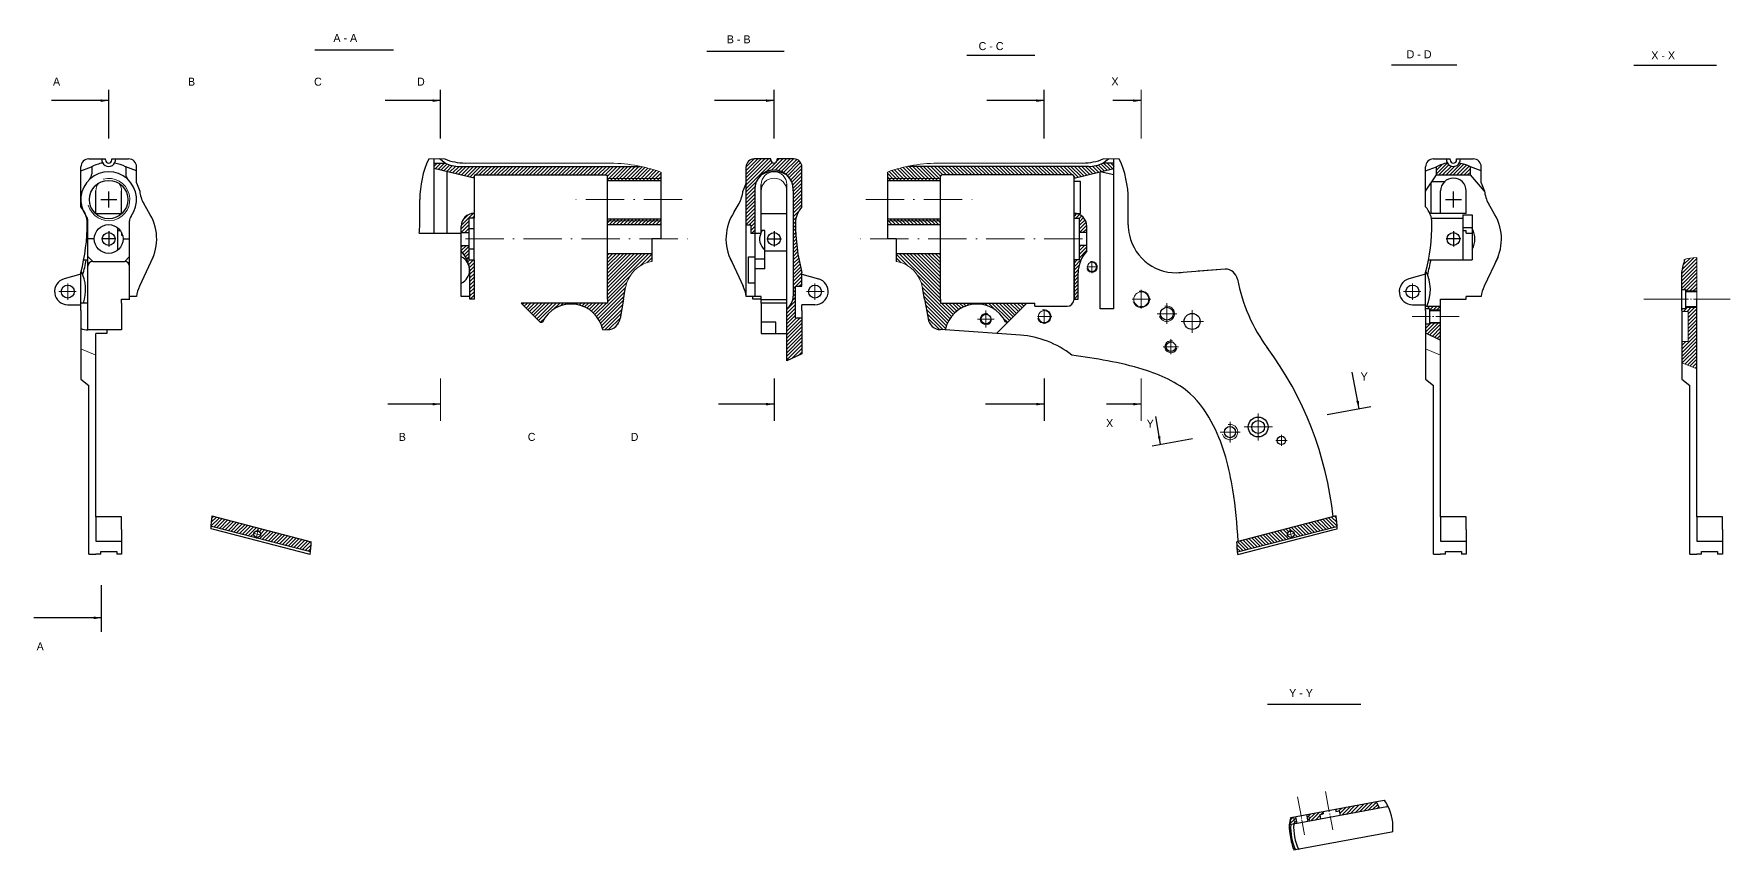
# Model space of a CAD drawing. Header units: millimetres. Extents: x -1 to 894, y -500 to 257.
# Drawn here: x 364 to 894, y 3 to 257 of the extents above; entities that cross this region are included whole.
import ezdxf

# ---------------------------------------------------------------- set-up
doc = ezdxf.new("R2010")
doc.units = ezdxf.units.MM
doc.linetypes.add('ACAD_ISO10W100', pattern=[18, 12, -3, 0, -3])
doc.dimstyles.new('ISO-25', dxfattribs={"dimtxt": 2.5, "dimasz": 2.5, "dimexe": 1.25, "dimexo": 0.625, "dimtad": 1, "dimtxsty": 'Standard', "dimcen": 2.5, "dimadec": 0, "dimazin": 0, "dimtfac": 1, "dimtmove": 0, "dimatfit": 3, "dimfxl": 0, "dimarcsym": 0})
pattern_1 = [(135, (1190, 1e-11), (0.561266, 0.561266), [])]

msp = doc.modelspace()

# ---------------------------------------------------------------- hatches: boundary and pattern name
h = msp.add_hatch()
h.set_pattern_fill('ANSI31', scale=0.25, style=0)
h.paths.add_polyline_path([(589, 208.34), (589, 208.84, -1), (601, 208.84), (601, 208.34), (601, 175.54, -0.236068), (599, 171.54), (599, 155.34), (603.7, 157.45), (603.7, 168.73), (601.7, 168.73), (601.7, 178.57), (603.7, 178.57), (603.7, 182.9, -0.06449), (601.7, 198.34, -0.192582), (603.7, 203.34), (603.7, 215.84, 0.414214), (601.2, 218.34), (596, 218.34), (596, 218.04, -1), (594, 218.04), (594, 218.34), (588.8, 218.34, 0.414214), (586.3, 215.84), (586.3, 197.64), (587.8, 197.64), (587.8, 195.14), (589, 195.14)])
at = {"lineweight": 5}
h = msp.add_hatch(dxfattribs=at)
h.set_pattern_fill('ANSI31', color=256, scale=0.25, style=0)
h.paths.add_polyline_path([(542.5, 213.34, -0.414214), (543, 212.84), (543, 211.64), (559.6, 211.64), (559.6, 214.24, 0.032647), (553.24, 216), (496.76, 216, -0.114831), (492.26, 217.04), (488.76, 217.04), (488.76, 215.34), (501.3, 212.34), (501.3, 212.84, -0.414214), (501.8, 213.34)])
h.paths.add_polyline_path([(559.6, 197.84), (559.6, 199.64), (543, 199.64), (543, 197.84)])
h = msp.add_hatch(dxfattribs=at)
h.set_pattern_fill('ANSI31', color=256, scale=0.25, style=0)
h.set_pattern_definition(pattern_1)
h.paths.add_polyline_path([(636.76, 216), (693.24, 216, 0.114831), (697.74, 217.04), (701.24, 217.04), (701.24, 215.34), (688.7, 212.34), (688.7, 212.84, 0.414214), (688.2, 213.34), (647.5, 213.34, 0.414214), (647, 212.84), (647, 211.64), (630.4, 211.64), (630.4, 214.24, -0.032647)])
h.paths.add_polyline_path([(630.4, 199.64), (647, 199.64), (647, 197.84), (630.4, 197.84)])
h = msp.add_hatch()
h.set_pattern_fill('ANSI31', color=256, scale=0.25, style=0)
h.paths.add_polyline_path([(812.5, 215.84, 0.079752), (809.04, 216.99, -0.547584), (805.33, 217.04, 0.078625), (801.9, 215.9), (801.9, 213.34), (812.5, 213.34)])
h = msp.add_hatch()
h.set_pattern_fill('ANSI31', scale=0.25, style=0)
h.paths.add_polyline_path([(499.7, 199.84), (501.3, 199.84), (501.3, 201.34, 0.414214), (497.3, 197.34), (497.3, 195.34), (499.7, 195.34)])
h = msp.add_hatch()
h.set_pattern_fill('ANSI31', scale=0.25, style=0)
h.paths.add_polyline_path([(688.7, 201.34), (688.7, 199.84), (690.3, 199.84), (690.3, 195.34), (692.7, 195.34), (692.7, 197.34, 0.414214)])
h = msp.add_hatch()
h.set_pattern_fill('ANSI31', scale=0.25, style=0)
h.paths.add_polyline_path([(499.7, 191.34), (497.3, 191.34), (497.3, 189.54, -0.147382), (499.86, 184.42, -0.003426), (499.87, 184.36, -0.041119), (500, 182.74), (500, 174.54), (501.3, 174.54), (501.3, 186.84), (499.7, 186.84)])
h = msp.add_hatch()
h.set_pattern_fill('ANSI31', scale=0.25, style=0)
h.paths.add_polyline_path([(692.7, 191.34), (690.3, 191.34), (690.3, 186.84), (688.7, 186.84), (688.7, 174.54), (690, 174.54), (690, 182.74, -0.191267), (692.7, 189.54)])
h = msp.add_hatch(dxfattribs=at)
h.set_pattern_fill('ANSI31', color=256, scale=0.25, style=0)
h.paths.add_polyline_path([(556.8, 186.34), (556.8, 188.84), (543, 188.84), (543, 174.54), (543, 173.34), (516, 173.34), (522, 167.34), (522.66, 167.34, -0.723816), (541.5, 164.94), (543, 165.04, 0.369291), (546.9, 168.48), (548, 174.54), (548.66, 178.2, -0.316607)])
h = msp.add_hatch(dxfattribs=at)
h.set_pattern_fill('ANSI31', color=256, scale=0.25, style=0)
h.set_pattern_definition(pattern_1)
h.paths.add_polyline_path([(633.2, 186.34), (633.2, 188.84), (647, 188.84), (647, 174.54), (647, 173.34), (674, 173.34), (668, 167.34), (667.34, 167.34, 0.723816), (648.5, 164.94), (647, 165.04, -0.369291), (643.1, 168.48), (642, 174.54), (641.34, 178.2, 0.316607)])
h = msp.add_hatch(dxfattribs=at)
h.set_pattern_fill('ANSI31', scale=0.25, style=0)
h.paths.add_polyline_path([(883.2, 187.54, 0.073773), (879.43, 186.98, -0.017268), (878.5, 182.9), (878.5, 177.54), (879.7, 177.54), (879.7, 176.86), (883.2, 176.86)])
h.paths.add_polyline_path([(883.2, 163.85), (883.2, 172.22), (879.7, 172.22), (879.7, 171.54), (878.5, 171.54), (878.5, 171.03), (878.5, 170.73), (880.5, 170.73), (880.5, 161.39), (878.5, 161.39), (878.5, 154.71), (883.2, 152.8)])
h = msp.add_hatch()
h.set_pattern_fill('ANSI31', scale=0.25, style=0)
h.paths.add_polyline_path([(803.2, 172.34), (798.5, 172.34), (798.5, 171.54), (799.7, 171.54), (799.7, 171), (803.2, 171)])
h.paths.add_polyline_path([(803.2, 167.28), (799.7, 167.28), (799.7, 166.74), (798.5, 166.74), (798.5, 164.08), (803.2, 161.78), (803.2, 163.85)])
h = msp.add_hatch()
h.set_pattern_fill('ANSI31', color=256, scale=0.25, style=0)
edge = h.paths.add_edge_path()
edge.add_arc((527.29, 95.25), 108.5, 173.8142, 175.5499)
edge.add_line((419.12, 103.67), (419.26, 103.64))
edge.add_line((419.26, 103.64), (433.27, 100.03))
edge.add_line((433.27, 100.03), (433.32, 100.23))
edge.add_arc((433.57, 101.2), 1, 180, 255.58, ccw=False)
edge.add_arc((433.57, 101.2), 1, 0, 180, ccw=False)
edge.add_arc((433.57, 101.2), 1, -104.42, 0, ccw=False)
edge.add_line((433.32, 100.23), (433.27, 100.03))
edge.add_line((433.27, 100.03), (450.23, 95.66))
edge.add_spline(control_points=[(450.23, 95.66), (450.3, 96.72), (450.38, 97.79), (450.46, 98.85)], knot_values=[0.799908, 0.799908, 0.799908, 0.799908, 3.999619, 3.999619, 3.999619, 3.999619], degree=3, periodic=0)
edge.add_line((450.46, 98.85), (419.42, 106.95))
h = msp.add_hatch()
h.set_pattern_fill('ANSI31', color=256, scale=0.25, style=0)
h.set_pattern_definition(pattern_1)
edge = h.paths.add_edge_path()
edge.add_arc((662.71, 95.25), 108.5, 4.4501, 6.1858, ccw=False)
edge.add_line((770.88, 103.67), (770.74, 103.64))
edge.add_line((770.74, 103.64), (756.73, 100.03))
edge.add_line((756.73, 100.03), (756.68, 100.23))
edge.add_arc((756.43, 101.2), 1, -75.58, 0)
edge.add_arc((756.43, 101.2), 1, 0, 180)
edge.add_arc((756.43, 101.2), 1, 180, 284.42)
edge.add_line((756.68, 100.23), (756.73, 100.03))
edge.add_line((756.73, 100.03), (739.77, 95.66))
edge.add_spline(control_points=[(739.77, 95.66), (739.7, 96.72), (739.62, 97.79), (739.54, 98.85)], knot_values=[0.799908, 0.799908, 0.799908, 0.799908, 3.999619, 3.999619, 3.999619, 3.999619], degree=3, periodic=0)
edge.add_line((739.54, 98.85), (770.58, 106.95))
h = msp.add_hatch()
h.set_pattern_fill('ANSI31', scale=0.25, style=0)
h.paths.add_polyline_path([(784.16, 15.69, 0.041239), (783.03, 17.7), (770.33, 15.35), (770.46, 14.66), (771.54, 14.86), (771.81, 13.41)])
h = msp.add_hatch()
h.set_pattern_fill('ANSI31', scale=0.25, style=0)
h.paths.add_polyline_path([(757.88, 13.04), (756.46, 12.78), (756.45, 12.76, 0.040633), (756.12, 10.51), (757.03, 10.68), (757.23, 10.72), (757.6, 10.79), (758.27, 10.91)])
h = msp.add_hatch()
h.set_pattern_fill('ANSI31', scale=0.25, style=0)
h.paths.add_polyline_path([(765.44, 13.73), (766.53, 13.93), (766.4, 14.62), (761.32, 13.68), (761.71, 11.55), (765.71, 12.29)])

# ---------------------------------------------------------------- linework, layer by layer
at = {"color": 7}
for p, q in [((476.2, 252.28), (451.54, 252.28)), ((598.21, 251.86), (573.98, 251.86)), ((676.44, 250.58), (655.18, 250.58)), ((808.24, 247.61), (787.83, 247.61)), ((863.6, 247.61), (889.36, 247.61)), ((798.5, 208.3), (801.9, 213.34)), ((816.9, 208.3), (812.5, 213.34)), ((690.7, 211.24), (688.7, 211.24)), ((690.7, 201.34), (690.7, 211.24)), ((800.2, 201.34), (800.2, 210.82)), ((800.48, 211.24), (804.45, 211.24)), ((383.2, 201.34), (383.02, 201.34)), ((383.2, 201.34), (391.2, 201.34)), ((591, 201.34), (599, 201.34)), ((688.7, 201.34), (690.7, 201.34)), ((811.2, 201.34), (800.2, 201.34)), ((390.1, 196.04), (390.1, 196.78)), ((497.3, 175.34), (497.3, 197.34)), ((501.3, 196.52), (499.7, 196.52)), ((692.7, 189.54), (692.7, 197.34)), ((810.1, 200.84), (810.1, 186.84)), ((810.1, 200.84), (813.1, 200.84)), ((810.1, 196.91), (813.1, 196.91)), ((810.1, 196.04), (811.2, 196.04)), ((811.2, 195.14), (811.2, 196.04)), ((813.1, 200.84), (813.1, 186.84)), ((484.12, 195.14), (497.3, 195.14)), ((589.1, 194.54), (589.1, 195.14)), ((811.2, 195.14), (813.1, 195.14)), ((501.3, 190.17), (499.7, 190.17)), ((811.2, 174.54), (811.2, 175.34)), ((815.9, 175.34), (811.2, 175.34)), ((878.5, 177.54), (879.7, 177.54)), ((879.7, 177.54), (879.7, 171.54)), ((883.2, 176.86), (879.7, 176.86)), ((799.7, 171.54), (798.5, 171.54)), ((799.7, 171.54), (799.7, 166.74)), ((799.7, 171), (803.2, 171)), ((803.2, 172.34), (803.2, 174.54)), ((803.2, 174.54), (811.2, 174.54)), ((879.7, 171.54), (878.5, 171.54)), ((879.7, 172.22), (883.2, 172.22)), ((883.2, 172.34), (883.2, 174.54)), ((799.7, 166.74), (798.5, 166.74)), ((799.7, 167.28), (803.2, 167.28)), ((767.77, 138.54), (781.43, 141.01)), ((725.74, 130.97), (713.14, 128.69)), ((385, 75.1), (363.84, 75.1)), ((749.15, 48.16), (778.28, 48.16)), ((756.45, 12.78), (783.76, 17.83)), ((783.76, 17.83), (785.66, 18.18)), ((786.45, 16.11), (786.8, 16.17)), ((757.03, 10.68), (756.12, 10.51)), ((756.28, 12.73), (756.45, 12.78)), ((756.45, 12.76), (756.46, 12.78)), ((757.88, 13.04), (758.28, 10.88)), ((761.32, 13.68), (761.72, 11.51)), ((765.44, 13.73), (766.53, 13.93)), ((765.44, 13.73), (765.72, 12.25)), ((766.4, 14.62), (766.53, 13.93)), ((770.33, 15.35), (770.46, 14.66)), ((770.46, 14.66), (771.54, 14.86)), ((771.54, 14.86), (771.81, 13.38)), ((756.01, 9.04), (755.92, 9.03)), ((756.89, 4.14), (756.8, 4.12)), ((758.77, 2.87), (757.39, 2.62)), ((758.77, 2.87), (759.05, 2.92)), ((759.05, 2.92), (758.77, 2.87))]:
    msp.add_line(p, q, dxfattribs=at)
for p, q in [((387.2, 224.75), (387.2, 239.9)), ((490.86, 224.75), (490.86, 239.9)), ((595, 224.75), (595, 239.9)), ((679.4, 224.75), (679.4, 239.9)), ((381, 218.34), (386.2, 218.34)), ((386.2, 218.04), (386.2, 218.34)), ((388.2, 218.34), (393.4, 218.34)), ((388.2, 218.04), (388.2, 218.34)), ((488.76, 218.34), (488.76, 195.14)), ((492.26, 217.04), (490.49, 218.34)), ((594, 218.34), (588.8, 218.34)), ((594, 218.04), (594, 218.34)), ((601.2, 218.34), (596, 218.34)), ((596, 218.04), (596, 218.34)), ((697.74, 217.04), (699.51, 218.34)), ((701.1, 171.54), (701.1, 218.34)), ((801, 218.34), (806.2, 218.34)), ((806.2, 218.04), (806.2, 218.34)), ((808.2, 218.34), (813.4, 218.34)), ((808.2, 218.04), (808.2, 218.34)), ((378.5, 214.64), (381.87, 215.89)), ((378.5, 203.34), (378.5, 215.84)), ((381.9, 215.84), (381.9, 213.7)), ((392.5, 215.84), (392.5, 213.7)), ((395.9, 214.64), (392.5, 215.84)), ((395.9, 210.84), (395.9, 215.84)), ((488.76, 217.04), (492.26, 217.04)), ((501.3, 212.34), (488.76, 215.34)), ((492.96, 195.14), (492.96, 214.34)), ((496.76, 216), (553.24, 216)), ((501.3, 212.84), (501.3, 199.84)), ((501.79, 213.34), (542.5, 213.34)), ((543, 174.54), (543, 212.84)), ((559.6, 214.24), (559.6, 193.34)), ((586.3, 197.04), (586.3, 215.84)), ((603.7, 203.34), (603.7, 215.84)), ((630.4, 214.24), (630.4, 193.34)), ((693.24, 216), (636.76, 216)), ((647, 174.54), (647, 212.85)), ((688.21, 213.34), (647.5, 213.34)), ((688.7, 212.34), (701.1, 215.34)), ((688.7, 174.54), (688.7, 212.84)), ((696.9, 171.54), (696.9, 214.33)), ((701.1, 213.32), (696.9, 214.33)), ((701.24, 217.04), (697.74, 217.04)), ((798.5, 214.64), (801.87, 215.89)), ((798.5, 203.34), (798.5, 215.84)), ((801.9, 213.34), (801.9, 215.9)), ((801.9, 213.34), (812.5, 213.34)), ((815.9, 214.64), (812.5, 215.84)), ((812.5, 213.34), (812.5, 215.84)), ((815.9, 210.84), (815.9, 215.84)), ((383.2, 201.34), (383.2, 208.37)), ((387.2, 203.14), (387.2, 208.14)), ((391.2, 201.34), (391.2, 208.34)), ((395.9, 210.84), (396.9, 208.3)), ((543, 211.64), (559.6, 211.64)), ((586.3, 210.84), (585.3, 208.3)), ((589, 208.84), (589, 208.34)), ((589, 208.34), (589, 195.14)), ((591, 195.14), (591, 210.39)), ((599, 194.54), (599, 210.34)), ((601, 208.34), (601, 208.84)), ((601, 208.34), (601, 175.54)), ((630.4, 211.64), (647, 211.64)), ((803.2, 201.34), (803.2, 208.37)), ((807.2, 203.14), (807.2, 208.14)), ((811.2, 201.34), (811.2, 208.34)), ((815.9, 210.84), (816.9, 208.3)), ((384.7, 205.64), (389.7, 205.64)), ((399.6, 201.79), (398.13, 204.4)), ((484.36, 197.8), (484.36, 205.64)), ((582.6, 201.79), (584.07, 204.4)), ((705.64, 197.8), (705.64, 205.64)), ((804.7, 205.64), (809.7, 205.64)), ((819.6, 201.79), (818.13, 204.4)), ((380.34, 199.84), (380.54, 199.84)), ((380.7, 164.94), (380.7, 198.96)), ((390.1, 196.04), (390.8, 196.04)), ((390.1, 189.9), (390.1, 196.04)), ((393.7, 174.54), (393.7, 198.96)), ((499.7, 199.84), (499.7, 186.84)), ((501.3, 199.84), (499.7, 199.84)), ((501.3, 186.84), (501.3, 199.84)), ((543, 199.64), (559.6, 199.64)), ((543, 197.84), (559.6, 197.84)), ((587.8, 197.64), (586.3, 197.64)), ((586.3, 175.34), (586.3, 197.04)), ((587.8, 197.64), (587.8, 195.14)), ((592.1, 196.04), (591, 196.04)), ((592.1, 184.04), (592.1, 196.04)), ((630.4, 199.64), (647, 199.64)), ((630.4, 197.84), (647, 197.84)), ((688.7, 186.84), (688.7, 199.84)), ((688.7, 199.84), (690.3, 199.84)), ((690.3, 199.84), (690.3, 186.84)), ((800.34, 199.84), (810.1, 199.84)), ((382.7, 193.34), (380.7, 193.34)), ((389.47, 193.34), (384.91, 193.34)), ((387.2, 195.73), (387.2, 190.95)), ((391.2, 195.4), (391.2, 194.54)), ((391.2, 194.54), (391.54, 194.54)), ((391.7, 193.34), (393.7, 193.34)), ((497.3, 195.34), (499.7, 195.34)), ((497.3, 191.34), (499.7, 191.34)), ((556.8, 193.34), (556.8, 186.34)), ((559.6, 193.34), (556.8, 193.34)), ((587.8, 195.14), (591, 195.14)), ((589.1, 175.34), (589.1, 194.54)), ((592.73, 193.34), (597.29, 193.34)), ((595, 195.73), (595, 190.95)), ((599, 183.94), (599, 194.54)), ((633.2, 193.34), (630.4, 193.34)), ((633.2, 193.34), (633.2, 186.34)), ((692.7, 195.34), (690.3, 195.34)), ((692.7, 191.34), (690.3, 191.34)), ((809.47, 193.34), (804.91, 193.34)), ((807.2, 195.73), (807.2, 190.95)), ((379.4, 186.84), (380.7, 186.84)), ((380.7, 187.84), (382.2, 186.34)), ((382.2, 186.34), (392.2, 186.34)), ((393.7, 187.84), (392.2, 186.34)), ((401.03, 187.52), (396.81, 178.62)), ((499.7, 186.84), (501.3, 186.84)), ((501.3, 186.84), (501.3, 174.54)), ((543, 188.84), (556.8, 188.84)), ((581.17, 187.52), (585.39, 178.62)), ((587, 179.54), (587, 187.74)), ((587, 187.74), (589.1, 187.74)), ((592.1, 187.04), (589.1, 187.04)), ((599, 189.54), (592.1, 189.54)), ((633.2, 188.84), (647, 188.84)), ((688.7, 186.84), (688.7, 174.54)), ((690.3, 186.84), (688.7, 186.84)), ((799.4, 186.84), (813.1, 186.84)), ((821.03, 187.52), (816.81, 178.62)), ((378.5, 182.34), (373.3, 180.89)), ((378.5, 171.03), (378.5, 182.9)), ((500, 174.54), (500, 182.74)), ((592.1, 184.04), (589.1, 184.04)), ((599, 180.79), (599, 183.94)), ((599, 155.34), (599, 180.79)), ((603.7, 178.57), (603.7, 182.9)), ((603.7, 182.34), (608.9, 180.89)), ((690, 174.54), (690, 182.74)), ((735.93, 183.94), (721.42, 182.82)), ((735.93, 183.94), (727.5, 183.29)), ((798.5, 182.34), (793.3, 180.89)), ((798.5, 171.03), (798.5, 182.9)), ((878.5, 171.03), (878.5, 182.9)), ((395.9, 175.34), (393.7, 175.34)), ((500, 175.34), (497.3, 175.34)), ((548, 174.54), (548.66, 178.2)), ((591, 175.34), (586.3, 175.34)), ((589.1, 179.54), (587, 179.54)), ((588.4, 174.54), (588.4, 175.34)), ((591, 174.34), (591, 175.34)), ((601.7, 168.73), (601.7, 178.57)), ((601.7, 178.57), (603.7, 178.57)), ((642, 174.54), (641.34, 178.2)), ((374.4, 172.84), (378.5, 172.84)), ((380.7, 173.34), (378.5, 173.34)), ((378.5, 171.03), (378.5, 149.64)), ((391.2, 174.54), (393.8, 174.54)), ((391.2, 174.34), (391.2, 174.54)), ((391.2, 173.34), (391.2, 174.54)), ((391.2, 173.34), (391.2, 164.94)), ((501.3, 174.54), (500, 174.54)), ((501.3, 174.47), (501.3, 174.54)), ((543, 173.34), (516, 173.34)), ((516, 173.34), (522, 167.34)), ((543, 174.54), (543, 173.34)), ((548, 174.54), (546.9, 168.48)), ((591, 174.54), (588.4, 174.54)), ((591, 173.34), (591, 174.54)), ((599, 174.34), (591, 174.34)), ((599, 173.34), (591, 173.34)), ((591, 173.34), (591, 163.85)), ((603.7, 171.03), (603.7, 172.84)), ((607.8, 172.84), (603.7, 172.84)), ((603.7, 171.03), (603.7, 157.45)), ((642, 174.54), (643.1, 168.48)), ((647, 174.54), (647, 173.34)), ((647, 173.34), (676.5, 173.34)), ((674, 173.34), (664.51, 163.85)), ((676.5, 172.34), (676.5, 173.34)), ((676.5, 172.34), (686.51, 172.34)), ((688.7, 174.47), (688.7, 174.54)), ((688.7, 174.54), (690, 174.54)), ((688.7, 174.47), (688.7, 174.54)), ((701.1, 171.54), (696.9, 171.54)), ((794.4, 172.84), (798.5, 172.84)), ((798.5, 172.34), (803.2, 172.34)), ((798.5, 171.03), (798.5, 149.64)), ((803.2, 163.85), (803.2, 172.34)), ((878.5, 171.03), (878.5, 149.64)), ((883.2, 163.85), (883.2, 172.34)), ((386.6, 164.94), (380.7, 164.94)), ((386.6, 164.94), (386.6, 163.85)), ((391.2, 164.94), (386.6, 164.94)), ((522, 167.34), (522.66, 167.34)), ((541.5, 164.94), (543, 165.04)), ((595.6, 167.34), (591, 167.34)), ((595.6, 163.85), (595.6, 167.34)), ((601.7, 168.73), (603.7, 168.73)), ((671.98, 163.34), (647, 165.04)), ((668, 167.34), (667.34, 167.34)), ((383.2, 106.6), (383.2, 163.85)), ((386.6, 163.85), (383.2, 163.85)), ((591, 163.85), (599, 163.85)), ((798.5, 164.08), (803.2, 161.78)), ((803.2, 106.6), (803.2, 163.85)), ((883.2, 106.6), (883.2, 163.85)), ((603.7, 157.45), (599, 155.34)), ((378.5, 149.64), (381, 147.62)), ((595, 149.84), (595, 136.61)), ((679.4, 149.84), (679.4, 136.61)), ((798.5, 149.64), (801, 147.62)), ((878.5, 149.64), (881, 147.62)), ((381, 94.99), (381, 147.62)), ((801, 94.99), (801, 147.62)), ((881, 94.99), (881, 147.62)), ((391.2, 106.6), (383.2, 106.6)), ((383.2, 106.6), (383.2, 98.98)), ((391.2, 102.62), (391.2, 106.6)), ((419.42, 106.95), (450.46, 98.85)), ((770.58, 106.95), (739.54, 98.85)), ((803.2, 106.6), (803.2, 98.98)), ((811.2, 106.6), (803.2, 106.6)), ((811.2, 102.62), (811.2, 106.6)), ((883.2, 106.6), (883.2, 98.98)), ((891.2, 106.6), (883.2, 106.6)), ((891.2, 102.62), (891.2, 106.6)), ((391.2, 102.62), (391.2, 94.99)), ((420, 102.62), (419.06, 102.86)), ((419.26, 103.64), (419.12, 103.67)), ((450.23, 95.66), (419.26, 103.64)), ((449.69, 94.99), (420, 102.62)), ((739.77, 95.66), (770.74, 103.64)), ((740.31, 94.99), (770, 102.62)), ((770, 102.62), (770.94, 102.86)), ((770.74, 103.64), (770.88, 103.67)), ((811.2, 102.62), (811.2, 94.99)), ((891.2, 102.62), (891.2, 94.99)), ((383.2, 98.98), (391.2, 98.98)), ((384.7, 94.99), (384.7, 95.79)), ((384.7, 95.79), (389.7, 95.79)), ((389.7, 95.79), (389.7, 94.99)), ((803.2, 98.98), (811.2, 98.98)), ((804.7, 94.99), (804.7, 95.79)), ((804.7, 95.79), (809.7, 95.79)), ((809.7, 95.79), (809.7, 94.99)), ((883.2, 98.98), (891.2, 98.98)), ((884.7, 95.79), (889.7, 95.79)), ((884.7, 94.99), (884.7, 95.79)), ((889.7, 95.79), (889.7, 94.99)), ((381, 94.99), (383.2, 94.99)), ((384.7, 94.99), (383.2, 94.99)), ((391.2, 94.99), (389.7, 94.99)), ((450.17, 94.86), (449.69, 94.99)), ((739.83, 94.86), (740.31, 94.99)), ((801, 94.99), (803.2, 94.99)), ((804.7, 94.99), (803.2, 94.99)), ((811.2, 94.99), (809.7, 94.99)), ((881, 94.99), (883.2, 94.99)), ((884.7, 94.99), (883.2, 94.99)), ((891.2, 94.99), (889.7, 94.99)), ((385, 70.68), (385, 85.27)), ((786.45, 16.11), (758.36, 10.93)), ((757.23, 10.72), (757.03, 10.68)), ((757.6, 10.79), (757.23, 10.72)), ((758.36, 10.93), (757.6, 10.79)), ((787.9, 8.24), (759.05, 2.92)), ((788.25, 8.31), (787.9, 8.24)), ((759.05, 2.92), (758.77, 2.87))]:
    msp.add_line(p, q)
at = {"color": 7, "lineweight": 5}
for p, q in [((709.7, 224.75), (709.7, 239.9)), ((883.2, 174.54), (883.2, 187.54)), ((879.7, 177.11), (883.18, 177.11)), ((799.7, 171.25), (803.2, 171.25)), ((880.5, 170.73), (878.5, 170.73)), ((879.7, 171.97), (883.2, 171.97)), ((880.5, 161.39), (880.5, 170.73)), ((799.7, 167.03), (803.2, 167.03)), ((880.5, 161.39), (878.5, 161.39)), ((709.7, 149.84), (709.7, 136.61)), ((757.25, 12.92), (757.64, 10.8)), ((762.35, 11.67), (761.96, 13.8))]:
    msp.add_line(p, q, dxfattribs=at)
at = {"lineweight": 5}
for p, q in [((492.16, 218.34), (487.16, 218.34)), ((697.84, 218.34), (702.84, 218.34)), ((531.12, 217.04), (498.51, 217.04)), ((531.12, 217.04), (543, 217.04)), ((559.6, 212.24), (543, 212.24)), ((630.4, 212.24), (647, 212.24)), ((658.88, 217.04), (647, 217.04)), ((658.88, 217.04), (691.49, 217.04)), ((559.6, 199.04), (543, 199.04)), ((630.4, 199.04), (647, 199.04)), ((694.3, 186.42), (694.3, 182.69)), ((692.7, 184.64), (696.06, 184.64)), ((377.01, 176.94), (371.58, 176.94)), ((374.4, 179.4), (374.4, 174.34)), ((605.19, 176.94), (610.62, 176.94)), ((607.8, 179.4), (607.8, 174.34)), ((709.7, 177.43), (709.7, 171.64)), ((797.01, 176.94), (791.58, 176.94)), ((794.4, 179.4), (794.4, 174.34)), ((661.2, 171.01), (661.2, 165.68)), ((679.4, 171.37), (679.4, 166.87)), ((706.9, 174.54), (712.66, 174.54)), ((714.65, 170.01), (720.84, 170.01)), ((717.7, 166.88), (717.7, 173.29)), ((725.59, 171.17), (725.59, 164.07)), ((658.51, 168.34), (663.77, 168.34)), ((679.4, 169.14), (677.26, 169.14)), ((679.4, 169.14), (681.72, 169.14)), ((722.21, 167.61), (729.13, 167.61)), ((383.2, 157.12), (378.5, 159.03)), ((721.37, 159.71), (716.54, 159.71)), ((718.97, 162.09), (718.97, 157.39)), ((803.2, 157.12), (798.5, 159.03)), ((883.2, 152.8), (878.5, 154.71)), ((490.86, 149.84), (490.86, 136.61)), ((746.21, 138.83), (746.21, 130.48)), ((734.35, 133.08), (740.61, 133.08)), ((737.43, 136.29), (737.43, 129.87)), ((741.85, 134.66), (750.68, 134.66)), ((751.78, 130.46), (755.27, 130.46)), ((753.48, 128.78), (753.48, 132.24)), ((433.57, 101.2), (432.3, 101.52)), ((433.23, 99.85), (433.57, 101.2)), ((433.57, 101.2), (433.89, 102.42)), ((434.89, 100.86), (433.57, 101.2)), ((755.11, 100.86), (756.43, 101.2)), ((756.43, 101.2), (756.11, 102.42)), ((756.43, 101.2), (757.7, 101.52)), ((756.77, 99.85), (756.43, 101.2))]:
    msp.add_line(p, q, dxfattribs=at)
at = {"color": 1, "linetype": 'ACAD_ISO10W100', "lineweight": 5}
for p, q in [((566.33, 205.64), (531.12, 205.64)), ((623.67, 205.64), (658.88, 205.64)), ((498.65, 193.34), (570.71, 193.34)), ((691.35, 193.34), (619.29, 193.34)), ((794.32, 169.14), (800, 169.14)), ((800.67, 169.14), (801.07, 169.14)), ((801.72, 169.14), (808.99, 169.14))]:
    msp.add_line(p, q, dxfattribs=at)
at = {"color": 1, "lineweight": 5}
for p, q in [((880.61, 174.54), (866.67, 174.54)), ((881.56, 174.54), (881.29, 174.54)), ((893.61, 174.54), (882.14, 174.54)), ((758.5, 19.27), (759.71, 12.77)), ((767.28, 20.85), (768.44, 14.58)), ((759.77, 12.42), (759.8, 12.29)), ((759.86, 11.93), (760.71, 7.36)), ((768.55, 14), (768.59, 13.76)), ((768.67, 13.32), (769.49, 8.94))]:
    msp.add_line(p, q, dxfattribs=at)
for centre, radius in [((387.2, 205.64), 6), ((387.2, 193.34), 4.5), ((387.2, 193.34), 2), ((595, 193.34), 2), ((807.2, 193.34), 2), ((374.4, 176.94), 2.02), ((607.8, 176.94), 2.02), ((794.4, 176.94), 2.02), ((661.2, 168.34), 1.5), ((717.7, 170.01), 2), ((725.59, 167.61), 2.5), ((718.97, 159.71), 1.5), ((746.21, 134.66), 3.1), ((746.21, 134.66), 2), ((753.48, 130.46), 1.3), ((433.57, 101.2), 1), ((756.43, 101.2), 1)]:
    msp.add_circle(centre, radius)
at = {"color": 7, "lineweight": 5}
for centre, radius in [((694.3, 184.64), 1.44), ((709.7, 174.54), 2.32), ((679.4, 169.14), 1.86)]:
    msp.add_circle(centre, radius, dxfattribs=at)
at = {"color": 7}
msp.add_circle((737.43, 133.08), 1.75, dxfattribs=at)
for centre, radius, start, end in [((381, 215.84), 2.5, 90, 180), ((387.2, 218.2), 2.2, 176.3233, 3.6767), ((387.2, 218.04), 1, 180, 0), ((393.4, 215.84), 2.5, 0, 90), ((514.56, 205.64), 30.2, 155.1335, 180), ((498.51, 233.2), 16.16, 246.8601, 270), ((588.8, 215.84), 2.5, 90, 180), ((595, 218.04), 1, 180, 0), ((601.2, 215.84), 2.5, 0, 90), ((691.49, 233.2), 16.16, 270, 293.1399), ((675.44, 205.64), 30.2, 0, 24.8665), ((801, 215.84), 2.5, 90, 180), ((807.2, 218.2), 2.2, 176.3233, 3.6767), ((807.2, 218.04), 1, 180, 0), ((813.4, 215.84), 2.5, 0, 90), ((387.2, 205.64), 8.7, 323.5399, 216.4601), ((379.36, 213.7), 2.54, 314.2275, 0), ((387.2, 205.64), 11.55, 99.2176, 117.4567), ((387.2, 205.64), 11.49, 62.5433, 80.7824), ((395.04, 213.7), 2.54, 180, 225.7725), ((496.76, 226.17), 10.18, 243.7974, 270), ((501.8, 212.84), 0.5, 90, 180), ((542.5, 212.84), 0.5, 0, 90), ((595, 208.84), 6, 360, 180), ((595, 205.99), 8.35, 90, 118.6337), ((595, 205.99), 8.35, 61.3663, 90), ((647.5, 212.84), 0.5, 90, 180), ((688.2, 212.84), 0.5, 0, 90), ((693.24, 226.17), 10.18, 270, 296.2026), ((807.2, 205.64), 11.55, 99.2176, 117.4567), ((807.2, 208.34), 4, 0, 180), ((807.2, 205.64), 11.49, 62.5433, 80.7824), ((406.85, 209.3), 10, 185.7392, 209.2969), ((575.35, 209.3), 10, 330.7031, 354.2608), ((826.85, 209.3), 10, 185.7392, 209.2969), ((373.25, 198.34), 7.25, 0, 43.6028), ((387.2, 193.34), 15, 332.16, 34.2619), ((595, 193.34), 15, 145.7381, 207.84), ((608.95, 198.34), 7.25, 136.3972, 180), ((793.25, 198.34), 7.25, 0, 43.6028), ((807.2, 193.34), 15, 332.16, 34.2619), ((319.89, 198.34), 60.61, 345.2404, 0), ((378.16, 198.96), 2.54, 0, 37.971), ((396.24, 198.96), 2.54, 143.5399, 180), ((469.36, 197.8), 15, 349.7821, 0), ((662.31, 198.34), 60.61, 180, 194.7596), ((720.64, 197.8), 15, 180, 192.5559), ((739.89, 198.34), 60.61, 345.2404, 0), ((720.64, 197.8), 15, 192.5559, 275.8551), ((319.89, 198.34), 61.4, 344.6814, 349.205), ((382.2, 184.84), 1.5, 90, 180), ((392.2, 184.84), 1.5, 0, 90), ((490.09, 182.74), 9.91, 0, 43.312), ((495.41, 183.64), 4.51, 294.7515, 65.2485), ((699.91, 182.74), 9.91, 136.688, 180), ((739.89, 198.34), 61.4, 344.6814, 349.205), ((819.89, 198.34), 60.61, 345.2404, 349.1976), ((374.4, 176.94), 4.1, 105.5842, 270), ((367.3, 177.44), 12.7, 341.1656, 27.2348), ((607.8, 176.94), 4.1, 270, 74.4158), ((735.93, 180.08), 3.87, 10.6733, 90), ((791.89, 190.85), 53.13, 190.9163, 216.55), ((794.4, 176.94), 4.1, 105.5842, 270), ((787.3, 177.44), 12.7, 336.3233, 27.2348), ((405.85, 174.34), 10, 154.6702, 174.2608), ((576.35, 174.34), 10, 5.7392, 25.3298), ((596, 175.54), 5, 306.8699, 0), ((825.85, 174.34), 10, 154.6702, 174.2608), ((531.69, 163.04), 10, 10.9419, 154.5324), ((658.31, 163.04), 10, 25.4676, 169.0581), ((686.5, 174.54), 2.2, 270, 0), ((380.7, 170.08), 5.14, 244.6362, 270), ((542.94, 169.04), 4, 270.7918, 351.8667), ((647.06, 169.04), 4, 188.1333, 269.2082), ((669.58, 133.44), 30, 52.123, 85.4177), ((661.77, 94.99), 108.5, 6.1474, 36.4632), ((527.29, 95.25), 108.5, 173.8142, 175.965), ((662.71, 95.25), 108.5, 4.035, 6.1858), ((771.44, 9.84), 14, 24.6945, 34.2285), ((774.08, 10.33), 14, 24.6945, 34.2285), ((774.18, 9.78), 14.15, 354.0277, 26.8761), ((769.91, 9.52), 14, 166.7489, 176.0562), ((770.08, 9.55), 14, 166.7489, 176.0562), ((774.18, 9.78), 16.89, 176.7503, 204.1535), ((772.8, 9.53), 16.89, 176.7503, 181.7063), ((772.89, 9.55), 16.89, 181.7063, 198.686), ((773.24, 9.61), 16.89, 176.7503, 204.1535), ((772.8, 9.53), 16.89, 198.686, 204.1535)]:
    msp.add_arc(centre, radius, start, end)
at = {"lineweight": 5}
for centre, radius, start, end in [((387.2, 205.64), 6.6, 195, 105), ((543, 166.43), 50.61, 70.8515, 90), ((595, 210.34), 4, 0, 180), ((595, 208.34), 4, 0, 180), ((647, 166.43), 50.61, 90, 109.1485), ((387.2, 208.34), 4, 143.9546, 180), ((387.2, 208.34), 4, 0, 36.0454), ((558.51, 176.49), 10, 99.8652, 170.1377), ((631.49, 176.49), 10, 9.8623, 80.1348), ((661.2, 168.34), 1.8, 75, 345), ((717.7, 170.01), 2.4, 195, 105), ((718.97, 159.71), 1.9, 75, 345)]:
    msp.add_arc(centre, radius, start, end, dxfattribs=at)
at = {"color": 7}
for centre, radius, start, end in [((501.3, 197.34), 4, 90, 180), ((688.7, 197.34), 4, 0, 90), ((595, 193.34), 4.5, 143.1301, 152.734), ((807.2, 193.34), 6.7, 331.7137, 28.2863), ((595, 193.34), 4.5, 156.4218, 229.876)]:
    msp.add_arc(centre, radius, start, end, dxfattribs=at)
at = {"color": 7, "lineweight": 5}
for centre, radius, start, end in [((694.3, 184.64), 1.69, 198.7829, 105), ((883.2, 174.54), 13, 90, 106.8769), ((709.7, 174.54), 2.57, 195, 105), ((679.4, 169.14), 2.11, 195, 105), ((737.43, 133.08), 2.4, 195, 105)]:
    msp.add_arc(centre, radius, start, end, dxfattribs=at)
msp.add_open_spline([(740.02, 98.98), (739.63, 104.34), (738.55, 116.63), (734.44, 132.79), (724.87, 146.98), (708.39, 154.09), (695.48, 156.01), (688, 157.12)], degree=3, knots=[3.999619, 3.999619, 3.999619, 3.999619, 20.129603, 41.010216, 53.397148, 69.93668, 92.695988, 92.695988, 92.695988, 92.695988])
for points in [[(450.17, 94.86), (450.27, 96.19), (450.36, 97.52), (450.46, 98.85)], [(739.83, 94.86), (739.73, 96.19), (739.64, 97.52), (739.54, 98.85)]]:
    msp.add_open_spline(points, degree=3)

# ---------------------------------------------------------------- texts
at = {"color": 7}
for s, p in [('A - A', (457.38, 254.83)), ('B - B', (580.25, 254.41)), ('C - C', (658.9, 252.29)), ('D - D', (792.58, 249.74)), ('X - X', (869, 249.39)), ('A                                           B                                        C                                D', (369.8, 241.19)), ('X', (700.38, 241.27)), ('Y', (778.21, 149.17)), ('B                                         C                                D', (477.78, 130.32)), ('X', (698.72, 134.62)), ('Y', (711.4, 134.46)), ('A', (364.69, 64.91)), ('Y - Y', (755.88, 50.39))]:
    msp.add_text(s, height=2.5, dxfattribs=at).set_placement(p)

# ---------------------------------------------------------------- leaders
for points in [[(387.2, 236.52), (369.37, 236.52)], [(490.86, 236.52), (473.53, 236.52)], [(595, 236.52), (576.42, 236.52)], [(679.4, 236.52), (661.45, 236.52)], [(777.73, 140.31), (775.57, 151.73)], [(490.86, 141.79), (474.38, 141.79)], [(595, 141.79), (577.69, 141.79)], [(679.4, 141.79), (661.02, 141.79)], [(715.68, 129.29), (714.23, 137.94)], [(385, 75.1), (363.84, 75.1)]]:
    msp.add_leader(points, dimstyle='ISO-25', override={"dimgap": 0.625, "dimtad": 0, "dimtmove": 1}, dxfattribs=at)
at = {"color": 7, "lineweight": 5}
for points in [[(709.7, 236.52), (700.78, 236.52)], [(709.7, 141.79), (698.85, 141.79)]]:
    msp.add_leader(points, dimstyle='ISO-25', override={"dimgap": 0.625, "dimtad": 0, "dimtmove": 1}, dxfattribs=at)

doc.saveas('drawing.dxf')
